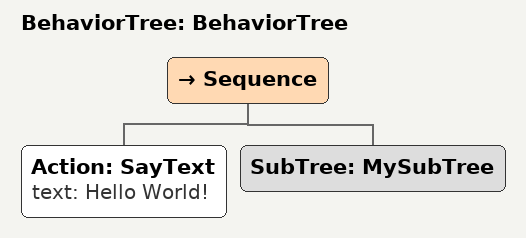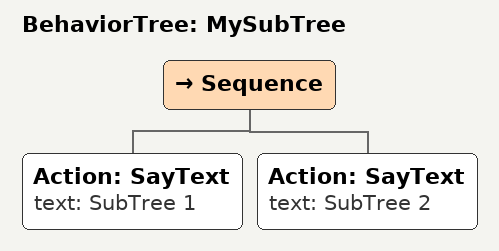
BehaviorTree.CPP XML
<?xml version="1.0"?>
<root main_tree_to_execute="BehaviorTree">
    <BehaviorTree ID="BehaviorTree">
        <Sequence>
            <Action ID="SayText" text="Hello World!"/>
            <SubTree ID="MySubTree"/>
        </Sequence>
    </BehaviorTree>
    <BehaviorTree ID="MySubTree">
        <Sequence>
            <Action ID="SayText" text="SubTree 1"/>
            <Action ID="SayText" text="SubTree 2"/>
        </Sequence>
    </BehaviorTree>
</root>
